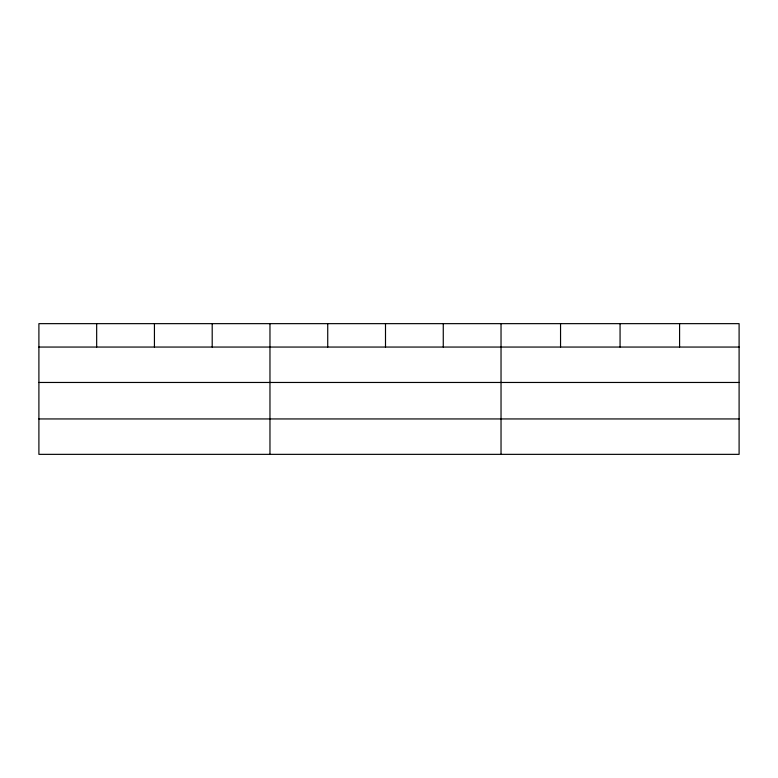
<?xml version="1.0" encoding="UTF-8"?>
<svg xmlns="http://www.w3.org/2000/svg" width="778" height="778" viewBox="0 0 778 778"><rect width="100%" height="100%" fill="white"/><g stroke="black" fill="none" stroke-linecap="round" stroke-linejoin="round"><path stroke-width="1.17" d="M739.1 382.465L739.1 323.648L38.9 323.648L38.9 454.352L739.1 454.352L739.1 382.465L38.9 382.465M38.9 347.056L739.1 347.056M38.9 418.943L739.1 418.943M679.583 323.648L679.583 347.056M620.066 323.648L620.066 347.056M560.549 323.648L560.549 347.056M501.032 323.648L501.032 454.352M443.266 323.648L443.266 347.056M385.499 323.648L385.499 347.056M327.733 323.648L327.733 347.056M269.966 323.648L269.966 454.352M212.2 323.648L212.2 347.056M154.433 323.648L154.433 347.056M96.667 323.648L96.667 347.056"/></g></svg>
